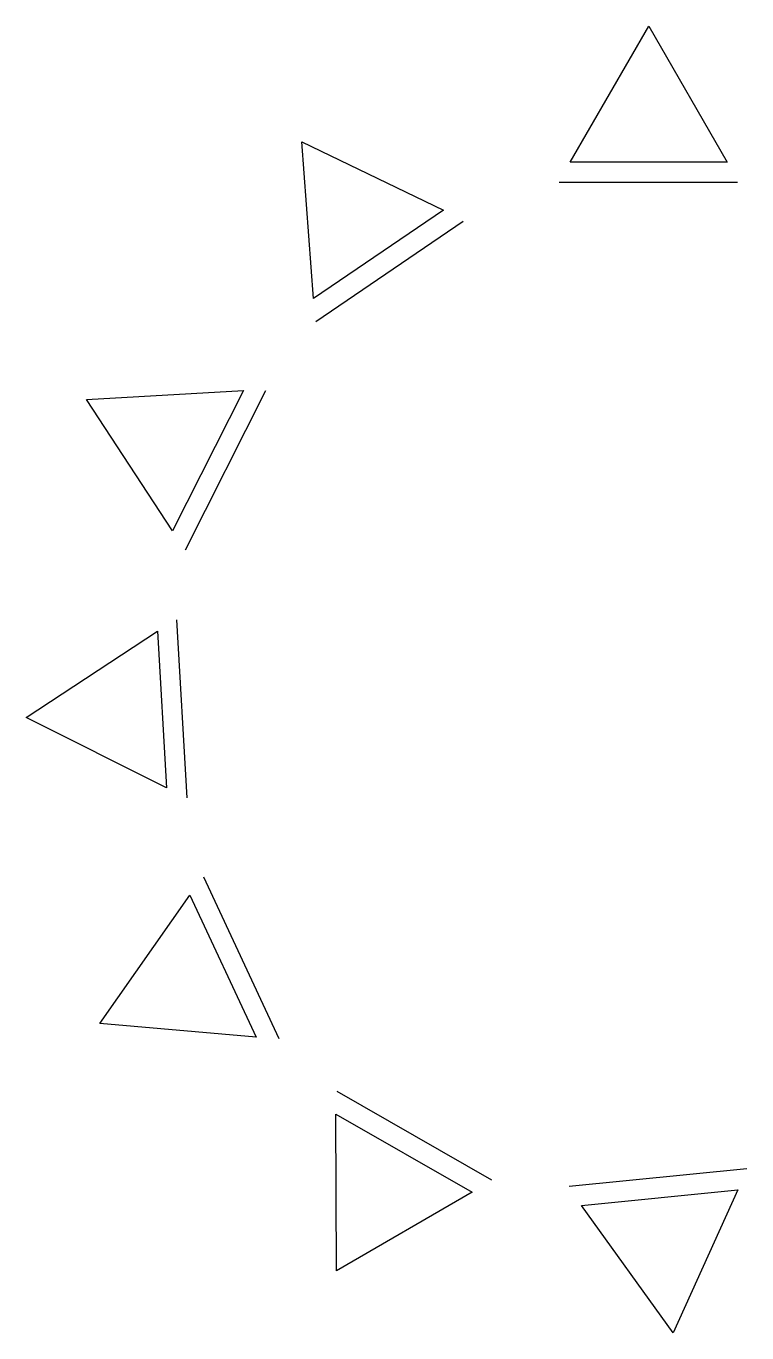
# Model space of a CAD drawing. Extents: x 37.7 to 69, y 180.2 to 193.3.
# Drawn here: x 37.66 to 44.89, y 180.18 to 193.29 of the extents above; entities outside this region: 1.
import ezdxf

# ---------------------------------------------------------------- set-up
doc = ezdxf.new("R2010")
doc.units = 0

msp = doc.modelspace()

# ---------------------------------------------------------------- linework, layer by layer
at = {"layer": 'Layer 1'}
for p, q in [((43.11695, 191.926), (43.904073, 193.28934)), ((43.904073, 193.28934), (44.6912, 191.926)), ((40.54392, 190.55746), (40.426595, 192.12733)), ((40.426595, 192.12733), (41.8448, 191.444)), ((44.6912, 191.926), (43.11695, 191.926)), ((43.005, 191.724), (44.794, 191.724)), ((41.8448, 191.444), (40.54392, 190.55746)), ((40.5652, 190.327), (42.0435, 191.334)), ((38.267424, 189.54383), (39.8392, 189.632)), ((39.8392, 189.632), (39.129673, 188.22672)), ((39.2595, 188.035), (40.0659, 189.632)), ((39.129673, 188.22672), (38.267424, 189.54383)), ((39.2757, 185.545), (39.1726, 187.331)), ((37.661096, 186.352605), (38.9768, 187.217)), ((38.9768, 187.217), (39.067536, 185.64537)), ((39.067536, 185.64537), (37.661096, 186.352605)), ((40.197, 183.128), (39.4425, 184.751)), ((38.398543, 183.282298), (39.3027, 184.571)), ((39.3027, 184.571), (39.966673, 183.14363)), ((39.966673, 183.14363), (38.398543, 183.282298)), ((42.3307, 181.709), (40.7787, 182.599)), ((40.7675, 182.373), (42.13315, 181.589902)), ((40.77214, 180.79876), (40.7675, 182.373)), ((44.8881, 181.825), (43.1079, 181.646)), ((43.2305, 181.456), (44.79691, 181.612902)), ((44.79691, 181.612902), (44.149588, 180.177902)), ((42.13315, 181.589902), (40.77214, 180.79876)), ((44.149588, 180.177902), (43.2305, 181.456))]:
    msp.add_line(p, q, dxfattribs=at)
at = {"layer": 'Plast 1'}
msp.add_line((69.0351, 191.509), (69.0351, 181.777), dxfattribs=at)

doc.saveas('drawing.dxf')
